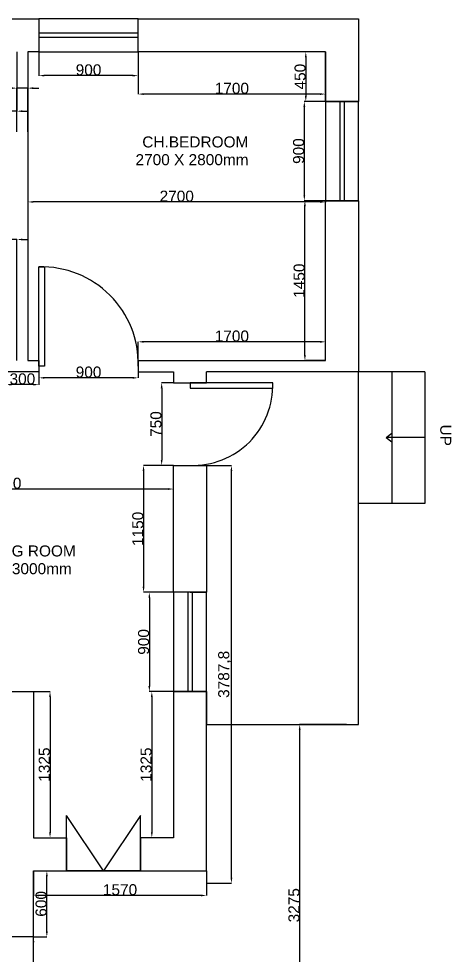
# Model space of a CAD drawing. Header units: millimetres. Extents: x 31576 to 52476, y 11068 to 27658.
# Drawn here: x 46642 to 50565, y 19167 to 27658 of the extents above; entities that cross this region are included whole.
import ezdxf

# ---------------------------------------------------------------- set-up
doc = ezdxf.new("R2010")
doc.units = ezdxf.units.MM
doc.layers.add('door', color=50, linetype='Continuous')
doc.layers.add('window', color=110, linetype='Continuous')
doc.styles.get("Standard").update_dxf_attribs({"font": 'arial.ttf'})
doc.dimstyles.new('ISO-25', dxfattribs={"dimtxt": 100, "dimasz": 50, "dimexe": 1.25, "dimexo": 0.625, "dimtad": 1, "dimdec": 1, "dimtxsty": 'Standard', "dimcen": 2.5, "dimadec": 0, "dimazin": 0, "dimtfac": 1, "dimtdec": 1, "dimtmove": 0, "dimatfit": 3, "dimfxl": 1, "dimarcsym": 0})

# ---------------------------------------------------------------- blocks, each defined once
blk = doc.blocks.new('*D189')
at = {"color": 0, "lineweight": -2, "transparency": 16777216}
for p, q in [((46825.2, 27357.2), (46825.2, 27140.9)), ((47725.2, 27357.2), (47725.2, 27140.9)), ((47675.2, 27142.1), (46875.2, 27142.1))]:
    blk.add_line(p, q, dxfattribs=at)
at = {"color": 0, "transparency": 16777216}
for points in [[(46875.2, 27150.5), (46875.2, 27133.8), (46825.2, 27142.1)], [(47675.2, 27150.5), (47675.2, 27133.8), (47725.2, 27142.1)]]:
    blk.add_solid(points, dxfattribs=at)
at = {"layer": 'Defpoints', "color": 0, "transparency": 16777216}
for p in [(46825.2, 27357.9), (47725.2, 27357.9), (46825.2, 27142.1)]:
    blk.add_point(p, dxfattribs=at)
at = {"color": 0, "transparency": 16777216, "insert": (47275.2, 27193.8), "char_height": 100, "attachment_point": 5}
blk.add_mtext('900', dxfattribs=at)
blk = doc.blocks.new('*D191')
at = {"color": 0, "lineweight": -2, "transparency": 16777216}
for p, q in [((49424.5, 27357.9), (49244.7, 27357.9)), ((49246, 27307.9), (49246, 26957.9)), ((49424.5, 26907.9), (49244.7, 26907.9))]:
    blk.add_line(p, q, dxfattribs=at)
at = {"color": 0, "transparency": 16777216}
for points in [[(49237.6, 27307.9), (49254.3, 27307.9), (49246, 27357.9)], [(49237.6, 26957.9), (49254.3, 26957.9), (49246, 26907.9)]]:
    blk.add_solid(points, dxfattribs=at)
at = {"layer": 'Defpoints', "color": 0, "transparency": 16777216}
for p in [(49425.2, 27357.9), (49246, 26907.9), (49425.2, 26907.9)]:
    blk.add_point(p, dxfattribs=at)
at = {"color": 0, "transparency": 16777216, "insert": (49194.3, 27132.9), "char_height": 100, "attachment_point": 5, "rotation": 90}
blk.add_mtext('450', dxfattribs=at)
blk = doc.blocks.new('*D192')
at = {"color": 0, "lineweight": -2, "transparency": 16777216}
for p, q in [((49424.5, 26907.9), (49231.2, 26907.9)), ((49232.5, 26857.9), (49232.5, 26057.9)), ((49424.5, 26007.9), (49231.2, 26007.9))]:
    blk.add_line(p, q, dxfattribs=at)
at = {"color": 0, "transparency": 16777216}
for points in [[(49224.1, 26857.9), (49240.8, 26857.9), (49232.5, 26907.9)], [(49224.1, 26057.9), (49240.8, 26057.9), (49232.5, 26007.9)]]:
    blk.add_solid(points, dxfattribs=at)
at = {"layer": 'Defpoints', "color": 0, "transparency": 16777216}
for p in [(49425.2, 26907.9), (49232.5, 26007.9), (49425.2, 26007.9)]:
    blk.add_point(p, dxfattribs=at)
at = {"color": 0, "transparency": 16777216, "insert": (49180.8, 26457.9), "char_height": 100, "attachment_point": 5, "rotation": 90}
blk.add_mtext('900', dxfattribs=at)
blk = doc.blocks.new('*D193')
at = {"color": 0, "lineweight": -2, "transparency": 16777216}
for p, q in [((49424.5, 26007.9), (49236.4, 26007.9)), ((49237.7, 24607.9), (49237.7, 25957.9)), ((49424.5, 24557.9), (49236.4, 24557.9))]:
    blk.add_line(p, q, dxfattribs=at)
at = {"color": 0, "transparency": 16777216}
for points in [[(49229.3, 25957.9), (49246, 25957.9), (49237.7, 26007.9)], [(49229.3, 24607.9), (49246, 24607.9), (49237.7, 24557.9)]]:
    blk.add_solid(points, dxfattribs=at)
at = {"layer": 'Defpoints', "color": 0, "transparency": 16777216}
for p in [(49237.7, 26007.9), (49425.2, 26007.9), (49425.2, 24557.9)]:
    blk.add_point(p, dxfattribs=at)
at = {"color": 0, "transparency": 16777216, "insert": (49186, 25282.9), "char_height": 100, "attachment_point": 5, "rotation": 90}
blk.add_mtext('1450', dxfattribs=at)
blk = doc.blocks.new('*D194')
at = {"color": 0, "lineweight": -2, "transparency": 16777216}
for p, q in [((47725.2, 27357.2), (47725.2, 26973.5)), ((49425.2, 27357.2), (49425.2, 26973.5)), ((49375.2, 26974.7), (47775.2, 26974.7))]:
    blk.add_line(p, q, dxfattribs=at)
at = {"color": 0, "transparency": 16777216}
for points in [[(47775.2, 26983.1), (47775.2, 26966.4), (47725.2, 26974.7)], [(49375.2, 26983.1), (49375.2, 26966.4), (49425.2, 26974.7)]]:
    blk.add_solid(points, dxfattribs=at)
at = {"layer": 'Defpoints', "color": 0, "transparency": 16777216}
for p in [(47725.2, 27357.9), (49425.2, 27357.9), (47725.2, 26974.7)]:
    blk.add_point(p, dxfattribs=at)
at = {"color": 0, "transparency": 16777216, "insert": (48575.2, 27026.4), "char_height": 100, "attachment_point": 5}
blk.add_mtext('1700', dxfattribs=at)
blk = doc.blocks.new('*D195')
at = {"color": 0, "lineweight": -2, "transparency": 16777216}
for p, q in [((47725.2, 24558.5), (47725.2, 24729.9)), ((49375.2, 24728.6), (47775.2, 24728.6)), ((49425.2, 24558.5), (49425.2, 24729.9))]:
    blk.add_line(p, q, dxfattribs=at)
at = {"color": 0, "transparency": 16777216}
for points in [[(47775.2, 24736.9), (47775.2, 24720.3), (47725.2, 24728.6)], [(49375.2, 24736.9), (49375.2, 24720.3), (49425.2, 24728.6)]]:
    blk.add_solid(points, dxfattribs=at)
at = {"layer": 'Defpoints', "color": 0, "transparency": 16777216}
for p in [(47725.2, 24728.6), (47725.2, 24557.9), (49425.2, 24557.9)]:
    blk.add_point(p, dxfattribs=at)
at = {"color": 0, "transparency": 16777216, "insert": (48575.2, 24780.3), "char_height": 100, "attachment_point": 5}
blk.add_mtext('1700', dxfattribs=at)
blk = doc.blocks.new('*D196')
at = {"color": 0, "lineweight": -2, "transparency": 16777216}
for p, q in [((46725.2, 26007.2), (46725.2, 25995.4)), ((49375.2, 25996.7), (46775.2, 25996.7)), ((49425.2, 26007.2), (49425.2, 25995.4))]:
    blk.add_line(p, q, dxfattribs=at)
at = {"color": 0, "transparency": 16777216}
for points in [[(46775.2, 26005), (46775.2, 25988.4), (46725.2, 25996.7)], [(49375.2, 26005), (49375.2, 25988.4), (49425.2, 25996.7)]]:
    blk.add_solid(points, dxfattribs=at)
at = {"layer": 'Defpoints', "color": 0, "transparency": 16777216}
for p in [(46725.2, 26007.9), (46725.2, 25996.7), (49425.2, 26007.9)]:
    blk.add_point(p, dxfattribs=at)
at = {"color": 0, "transparency": 16777216, "insert": (48075.2, 26048.4), "char_height": 100, "attachment_point": 5}
blk.add_mtext('2700', dxfattribs=at)
blk = doc.blocks.new('*D198')
at = {"color": 0, "lineweight": -2, "transparency": 16777216}
for p, q in [((46575.2, 27028.7), (46312.7, 27028.7)), ((46625.2, 26631.4), (46625.2, 27030)), ((46725.2, 27028.7), (46625.2, 27028.7)), ((46725.2, 26631.4), (46725.2, 27030)), ((46775.2, 27028.7), (46825.2, 27028.7))]:
    blk.add_line(p, q, dxfattribs=at)
at = {"color": 0, "transparency": 16777216}
for points in [[(46575.2, 27037), (46575.2, 27020.4), (46625.2, 27028.7)], [(46775.2, 27037), (46775.2, 27020.4), (46725.2, 27028.7)]]:
    blk.add_solid(points, dxfattribs=at)
at = {"layer": 'Defpoints', "color": 0, "transparency": 16777216}
for p in [(46625.2, 27028.7), (46625.2, 26630.7), (46725.2, 26630.7)]:
    blk.add_point(p, dxfattribs=at)
at = {"color": 0, "transparency": 16777216, "insert": (46419, 27080.4), "char_height": 100, "attachment_point": 5}
blk.add_mtext('100', dxfattribs=at)
blk = doc.blocks.new('*D199')
at = {"color": 0, "lineweight": -2, "transparency": 16777216}
for p, q in [((46525.2, 27357.2), (46525.2, 26818.4)), ((46625.2, 27357.2), (46625.2, 26818.4)), ((46475.2, 26819.6), (46212.7, 26819.6)), ((46625.2, 26819.6), (46525.2, 26819.6)), ((46675.2, 26819.6), (46725.2, 26819.6))]:
    blk.add_line(p, q, dxfattribs=at)
at = {"color": 0, "transparency": 16777216}
for points in [[(46475.2, 26827.9), (46475.2, 26811.3), (46525.2, 26819.6)], [(46675.2, 26827.9), (46675.2, 26811.3), (46625.2, 26819.6)]]:
    blk.add_solid(points, dxfattribs=at)
at = {"layer": 'Defpoints', "color": 0, "transparency": 16777216}
for p in [(46525.2, 27357.9), (46625.2, 27357.9), (46525.2, 26819.6)]:
    blk.add_point(p, dxfattribs=at)
at = {"color": 0, "transparency": 16777216, "insert": (46319, 26871.3), "char_height": 100, "attachment_point": 5}
blk.add_mtext('100', dxfattribs=at)
blk = doc.blocks.new('*D202')
at = {"color": 0, "lineweight": -2, "transparency": 16777216}
for p, q in [((46825.2, 24557.2), (46825.2, 24400.9)), ((47725.2, 24557.2), (47725.2, 24400.9)), ((47675.2, 24402.1), (46875.2, 24402.1))]:
    blk.add_line(p, q, dxfattribs=at)
at = {"color": 0, "transparency": 16777216}
for points in [[(46875.2, 24410.4), (46875.2, 24393.8), (46825.2, 24402.1)], [(47675.2, 24410.4), (47675.2, 24393.8), (47725.2, 24402.1)]]:
    blk.add_solid(points, dxfattribs=at)
at = {"layer": 'Defpoints', "color": 0, "transparency": 16777216}
for p in [(46825.2, 24557.9), (47725.2, 24557.9), (46825.2, 24402.1)]:
    blk.add_point(p, dxfattribs=at)
at = {"color": 0, "transparency": 16777216, "insert": (47275.2, 24453.8), "char_height": 100, "attachment_point": 5}
blk.add_mtext('900', dxfattribs=at)
blk = doc.blocks.new('*D204')
at = {"color": 0, "lineweight": -2, "transparency": 16777216}
for p, q in [((46475.2, 25656.3), (46212.7, 25656.3)), ((46525.2, 24558.5), (46525.2, 25657.6)), ((46625.2, 25656.3), (46525.2, 25656.3)), ((46625.2, 24558.5), (46625.2, 25657.6)), ((46675.2, 25656.3), (46725.2, 25656.3))]:
    blk.add_line(p, q, dxfattribs=at)
at = {"color": 0, "transparency": 16777216}
for points in [[(46475.2, 25664.7), (46475.2, 25648), (46525.2, 25656.3)], [(46675.2, 25664.7), (46675.2, 25648), (46625.2, 25656.3)]]:
    blk.add_solid(points, dxfattribs=at)
at = {"layer": 'Defpoints', "color": 0, "transparency": 16777216}
for p in [(46525.2, 25656.3), (46525.2, 24557.9), (46625.2, 24557.9)]:
    blk.add_point(p, dxfattribs=at)
at = {"color": 0, "transparency": 16777216, "insert": (46319, 25708), "char_height": 100, "attachment_point": 5}
blk.add_mtext('100', dxfattribs=at)
blk = doc.blocks.new('*D205')
at = {"color": 0, "lineweight": -2, "transparency": 16777216}
for p, q in [((46525.2, 24457.2), (46525.2, 24339.2)), ((46825.2, 24457.2), (46825.2, 24339.2)), ((46775.2, 24340.4), (46575.2, 24340.4))]:
    blk.add_line(p, q, dxfattribs=at)
at = {"color": 0, "transparency": 16777216}
for points in [[(46575.2, 24348.8), (46575.2, 24332.1), (46525.2, 24340.4)], [(46775.2, 24348.8), (46775.2, 24332.1), (46825.2, 24340.4)]]:
    blk.add_solid(points, dxfattribs=at)
at = {"layer": 'Defpoints', "color": 0, "transparency": 16777216}
for p in [(46525.2, 24457.9), (46825.2, 24457.9), (46525.2, 24340.4)]:
    blk.add_point(p, dxfattribs=at)
at = {"color": 0, "transparency": 16777216, "insert": (46675.2, 24392.1), "char_height": 100, "attachment_point": 5}
blk.add_mtext('300', dxfattribs=at)
blk = doc.blocks.new('*D207')
at = {"color": 0, "lineweight": -2, "transparency": 16777216}
for p, q in [((48045.3, 24357.9), (47937.2, 24357.9)), ((47938.5, 24307.9), (47938.5, 23657.9)), ((48045.3, 23607.9), (47937.2, 23607.9))]:
    blk.add_line(p, q, dxfattribs=at)
at = {"color": 0, "transparency": 16777216}
for points in [[(47930.1, 24307.9), (47946.8, 24307.9), (47938.5, 24357.9)], [(47930.1, 23657.9), (47946.8, 23657.9), (47938.5, 23607.9)]]:
    blk.add_solid(points, dxfattribs=at)
at = {"layer": 'Defpoints', "color": 0, "transparency": 16777216}
for p in [(48045.9, 24357.9), (47938.5, 23607.9), (48045.9, 23607.9)]:
    blk.add_point(p, dxfattribs=at)
at = {"color": 0, "transparency": 16777216, "insert": (47886.8, 23982.9), "char_height": 100, "attachment_point": 5, "rotation": 90}
blk.add_mtext('750', dxfattribs=at)
blk = doc.blocks.new('*D208')
at = {"color": 0, "lineweight": -2, "transparency": 16777216}
for p, q in [((48045.3, 22457.9), (47825.4, 22457.9)), ((47826.7, 22407.9), (47826.7, 21607.9)), ((48045.3, 21557.9), (47825.4, 21557.9))]:
    blk.add_line(p, q, dxfattribs=at)
at = {"color": 0, "transparency": 16777216}
for points in [[(47818.3, 22407.9), (47835, 22407.9), (47826.7, 22457.9)], [(47818.3, 21607.9), (47835, 21607.9), (47826.7, 21557.9)]]:
    blk.add_solid(points, dxfattribs=at)
at = {"layer": 'Defpoints', "color": 0, "transparency": 16777216}
for p in [(48045.9, 22457.9), (47826.7, 21557.9), (48045.9, 21557.9)]:
    blk.add_point(p, dxfattribs=at)
at = {"color": 0, "transparency": 16777216, "insert": (47775, 22007.9), "char_height": 100, "attachment_point": 5, "rotation": 90}
blk.add_mtext('900', dxfattribs=at)
blk = doc.blocks.new('*D209')
at = {"color": 0, "lineweight": -2, "transparency": 16777216}
for p, q in [((48045.3, 23607.9), (47772.9, 23607.9)), ((47774.2, 23557.9), (47774.2, 22507.9)), ((48045.3, 22457.9), (47772.9, 22457.9))]:
    blk.add_line(p, q, dxfattribs=at)
at = {"color": 0, "transparency": 16777216}
for points in [[(47765.9, 23557.9), (47782.5, 23557.9), (47774.2, 23607.9)], [(47765.9, 22507.9), (47782.5, 22507.9), (47774.2, 22457.9)]]:
    blk.add_solid(points, dxfattribs=at)
at = {"layer": 'Defpoints', "color": 0, "transparency": 16777216}
for p in [(48045.9, 23607.9), (47774.2, 22457.9), (48045.9, 22457.9)]:
    blk.add_point(p, dxfattribs=at)
at = {"color": 0, "transparency": 16777216, "insert": (47722.5, 23032.9), "char_height": 100, "attachment_point": 5, "rotation": 90}
blk.add_mtext('1150', dxfattribs=at)
blk = doc.blocks.new('*D210')
at = {"color": 0, "lineweight": -2, "transparency": 16777216}
for p, q in [((48045.3, 21557.9), (47847.9, 21557.9)), ((47849.2, 21507.9), (47849.2, 20282.9)), ((48045.3, 20232.9), (47847.9, 20232.9))]:
    blk.add_line(p, q, dxfattribs=at)
at = {"color": 0, "transparency": 16777216}
for points in [[(47840.8, 21507.9), (47857.5, 21507.9), (47849.2, 21557.9)], [(47840.8, 20282.9), (47857.5, 20282.9), (47849.2, 20232.9)]]:
    blk.add_solid(points, dxfattribs=at)
at = {"layer": 'Defpoints', "color": 0, "transparency": 16777216}
for p in [(48045.9, 21557.9), (47849.2, 20232.9), (48045.9, 20232.9)]:
    blk.add_point(p, dxfattribs=at)
at = {"color": 0, "transparency": 16777216, "insert": (47797.4, 20895.4), "char_height": 100, "attachment_point": 5, "rotation": 90}
blk.add_mtext('1325', dxfattribs=at)
blk = doc.blocks.new('*D211')
at = {"color": 0, "lineweight": -2, "transparency": 16777216}
for p, q in [((46776.5, 21557.9), (46927.1, 21557.9)), ((46925.9, 21507.9), (46925.9, 20282.9)), ((46776.5, 20232.9), (46927.1, 20232.9))]:
    blk.add_line(p, q, dxfattribs=at)
at = {"color": 0, "transparency": 16777216}
for points in [[(46917.5, 21507.9), (46934.2, 21507.9), (46925.9, 21557.9)], [(46917.5, 20282.9), (46934.2, 20282.9), (46925.9, 20232.9)]]:
    blk.add_solid(points, dxfattribs=at)
at = {"layer": 'Defpoints', "color": 0, "transparency": 16777216}
for p in [(46775.9, 21557.9), (46775.9, 20232.9), (46925.9, 20232.9)]:
    blk.add_point(p, dxfattribs=at)
at = {"color": 0, "transparency": 16777216, "insert": (46874.2, 20895.4), "char_height": 100, "attachment_point": 5, "rotation": 90}
blk.add_mtext('1325', dxfattribs=at)
blk = doc.blocks.new('*D213')
at = {"color": 0, "lineweight": -2, "transparency": 16777216}
for p, q in [((44975.9, 23155.1), (44975.9, 23395.5)), ((47995.9, 23394.2), (45025.9, 23394.2)), ((48045.9, 23155.1), (48045.9, 23395.5))]:
    blk.add_line(p, q, dxfattribs=at)
at = {"color": 0, "transparency": 16777216}
for points in [[(45025.9, 23402.5), (45025.9, 23385.9), (44975.9, 23394.2)], [(47995.9, 23402.5), (47995.9, 23385.9), (48045.9, 23394.2)]]:
    blk.add_solid(points, dxfattribs=at)
at = {"layer": 'Defpoints', "color": 0, "transparency": 16777216}
for p in [(44975.9, 23394.2), (44975.9, 23154.5), (48045.9, 23154.5)]:
    blk.add_point(p, dxfattribs=at)
at = {"color": 0, "transparency": 16777216, "insert": (46510.9, 23445.9), "char_height": 100, "attachment_point": 5}
blk.add_mtext('3070', dxfattribs=at)
blk = doc.blocks.new('*D216')
at = {"color": 0, "lineweight": -2, "transparency": 16777216}
for p, q in [((46775.9, 19932.2), (46775.9, 19707.8)), ((48345.9, 19932.2), (48345.9, 19707.8)), ((48295.9, 19709.1), (46825.9, 19709.1))]:
    blk.add_line(p, q, dxfattribs=at)
at = {"color": 0, "transparency": 16777216}
for points in [[(46825.9, 19717.4), (46825.9, 19700.8), (46775.9, 19709.1)], [(48295.9, 19717.4), (48295.9, 19700.8), (48345.9, 19709.1)]]:
    blk.add_solid(points, dxfattribs=at)
at = {"layer": 'Defpoints', "color": 0, "transparency": 16777216}
for p in [(46775.9, 19932.9), (48345.9, 19932.9), (46775.9, 19709.1)]:
    blk.add_point(p, dxfattribs=at)
at = {"color": 0, "transparency": 16777216, "insert": (47560.9, 19760.8), "char_height": 100, "attachment_point": 5}
blk.add_mtext('1570', dxfattribs=at)
blk = doc.blocks.new('*D217')
at = {"color": 0, "lineweight": -2, "transparency": 16777216}
for p, q in [((46775.3, 19332.9), (46774.6, 19332.9)), ((46775.9, 18032.9), (46775.9, 19282.9)), ((46775.3, 17982.9), (46774.6, 17982.9))]:
    blk.add_line(p, q, dxfattribs=at)
at = {"color": 0, "transparency": 16777216}
for points in [[(46767.5, 19282.9), (46784.2, 19282.9), (46775.9, 19332.9)], [(46767.5, 18032.9), (46784.2, 18032.9), (46775.9, 17982.9)]]:
    blk.add_solid(points, dxfattribs=at)
at = {"layer": 'Defpoints', "color": 0, "transparency": 16777216}
for p in [(46775.9, 19332.9), (46775.9, 19332.9), (46775.9, 17982.9)]:
    blk.add_point(p, dxfattribs=at)
at = {"color": 0, "transparency": 16777216, "insert": (46724.2, 18657.9), "char_height": 100, "attachment_point": 5, "rotation": 90}
blk.add_mtext('1350', dxfattribs=at)
blk = doc.blocks.new('*D218')
at = {"color": 0, "lineweight": -2, "transparency": 16777216}
for p, q in [((49614.7, 21257.9), (49189.2, 21257.9)), ((49190.5, 18032.9), (49190.5, 21207.9)), ((49614.7, 17982.9), (49189.2, 17982.9))]:
    blk.add_line(p, q, dxfattribs=at)
at = {"color": 0, "transparency": 16777216}
for points in [[(49182.1, 21207.9), (49198.8, 21207.9), (49190.5, 21257.9)], [(49182.1, 18032.9), (49198.8, 18032.9), (49190.5, 17982.9)]]:
    blk.add_solid(points, dxfattribs=at)
at = {"layer": 'Defpoints', "color": 0, "transparency": 16777216}
for p in [(49190.5, 21257.9), (49615.3, 21257.9), (49615.3, 17982.9)]:
    blk.add_point(p, dxfattribs=at)
at = {"color": 0, "transparency": 16777216, "insert": (49138.8, 19620.4), "char_height": 100, "attachment_point": 5, "rotation": 90}
blk.add_mtext('3275', dxfattribs=at)
blk = doc.blocks.new('*D219')
at = {"color": 0, "lineweight": -2, "transparency": 16777216}
for p, q in [((48346.5, 23607.9), (48572.4, 23607.9)), ((48571.1, 19870), (48571.1, 23557.9)), ((48346.5, 19820), (48572.4, 19820))]:
    blk.add_line(p, q, dxfattribs=at)
at = {"color": 0, "transparency": 16777216}
for points in [[(48562.8, 23557.9), (48579.4, 23557.9), (48571.1, 23607.9)], [(48562.8, 19870), (48579.4, 19870), (48571.1, 19820)]]:
    blk.add_solid(points, dxfattribs=at)
at = {"layer": 'Defpoints', "color": 0, "transparency": 16777216}
for p in [(48345.9, 23607.9), (48571.1, 23607.9), (48345.9, 19820)]:
    blk.add_point(p, dxfattribs=at)
at = {"color": 0, "transparency": 16777216, "insert": (48510.4, 21714), "char_height": 100, "attachment_point": 5, "rotation": 90}
blk.add_mtext('3787,8', dxfattribs=at)
blk = doc.blocks.new('*D239')
at = {"color": 0, "lineweight": -2, "transparency": 16777216}
for p, q in [((46775.3, 19932.9), (46898.2, 19932.9)), ((46897, 19382.9), (46897, 19882.9)), ((46775.3, 19332.9), (46898.2, 19332.9))]:
    blk.add_line(p, q, dxfattribs=at)
at = {"color": 0, "transparency": 16777216}
for points in [[(46888.6, 19882.9), (46905.3, 19882.9), (46897, 19932.9)], [(46888.6, 19382.9), (46905.3, 19382.9), (46897, 19332.9)]]:
    blk.add_solid(points, dxfattribs=at)
at = {"layer": 'Defpoints', "color": 0, "transparency": 16777216}
for p in [(46774.6, 19932.9), (46897, 19932.9), (46774.6, 19332.9)]:
    blk.add_point(p, dxfattribs=at)
at = {"color": 0, "transparency": 16777216, "insert": (46845.3, 19632.9), "char_height": 100, "attachment_point": 5, "rotation": 90}
blk.add_mtext('600', dxfattribs=at)

msp = doc.modelspace()

# ---------------------------------------------------------------- linework, layer by layer
for p, q in [((46525.17, 27657.87), (46825.17, 27657.87)), ((46825.17, 27657.87), (46825.17, 27357.87)), ((47725.17, 27507.87), (47725.17, 27657.87)), ((47725.17, 27657.87), (49325.17, 27657.87)), ((49325.17, 27657.87), (49625.17, 27657.87)), ((49625.17, 27657.87), (49725.17, 27657.87)), ((49725.17, 27657.87), (49725.17, 27357.87)), ((47725.17, 27357.87), (47725.17, 27507.87)), ((46825.17, 27357.87), (46725.17, 27357.87)), ((46725.17, 27357.87), (46725.17, 24557.87)), ((49425.17, 27357.87), (47725.17, 27357.87)), ((49425.17, 26907.87), (49425.17, 27357.87)), ((49425.17, 27357.87), (49425.17, 26907.87)), ((49725.17, 27357.87), (49725.17, 26907.87)), ((49425.17, 26907.87), (49725.17, 26907.87)), ((49425.17, 24557.87), (49425.17, 26007.87)), ((49725.17, 26007.87), (49425.17, 26007.87)), ((49725.17, 26007.87), (49725.17, 24557.87)), ((46725.17, 24557.87), (46825.17, 24557.87)), ((46825.17, 24557.87), (46825.17, 24457.87)), ((47725.17, 24507.87), (47725.17, 24557.87)), ((47725.17, 24557.87), (49425.17, 24557.87)), ((49725.17, 24557.87), (49725.17, 24457.87)), ((46825.17, 24457.87), (46525.17, 24457.87)), ((47725.17, 24507.87), (47725.17, 24457.87)), ((47725.17, 24457.87), (48045.88, 24457.87)), ((48045.88, 24457.87), (48045.88, 24357.87)), ((48345.88, 24357.87), (48345.88, 24457.87)), ((49725.17, 24457.87), (48345.88, 24457.87)), ((49725.17, 21257.87), (49725.17, 24457.87)), ((50325.17, 24457.87), (49725.17, 24457.87)), ((50025.17, 24457.87), (50025.17, 23263.69)), ((50325.17, 24457.87), (50325.17, 23263.69)), ((48045.88, 24357.87), (48195.88, 24357.87)), ((48195.88, 24357.87), (48345.88, 24357.87)), ((49973.64, 23860.78), (50025.17, 23901.84)), ((50325.17, 23860.78), (49973.64, 23860.78)), ((49973.64, 23860.78), (50025.17, 23820.69)), ((48045.88, 22457.87), (48045.88, 23607.87)), ((48045.88, 23607.87), (48345.88, 23607.87)), ((48345.88, 23607.87), (48345.88, 22457.87)), ((50325.17, 23263.69), (49725.17, 23263.69)), ((48345.88, 22457.87), (48045.88, 22457.87)), ((48195.88, 22457.87), (48345.88, 22457.87)), ((46475.88, 21557.87), (46775.88, 21557.87)), ((46775.88, 21557.87), (46775.88, 20232.87)), ((48345.88, 21557.87), (48045.88, 21557.87)), ((48045.88, 21557.87), (48045.88, 20232.87)), ((48345.88, 20232.87), (48345.88, 21557.87)), ((48345.88, 21557.87), (48345.88, 21257.87)), ((48345.88, 21257.87), (49725.17, 21257.87)), ((47075.88, 19932.87), (47075.88, 20432.87)), ((47410.88, 19932.87), (47075.88, 20432.87)), ((47745.88, 20432.87), (47410.88, 19932.87)), ((47745.88, 19932.87), (47745.88, 20432.87)), ((46775.88, 20232.87), (47075.88, 20232.87)), ((47075.88, 20232.87), (47075.88, 19932.87)), ((48045.88, 20232.87), (47745.88, 20232.87)), ((47745.88, 20232.87), (47745.88, 19932.87)), ((48345.88, 19932.87), (48345.88, 20232.87)), ((46775.88, 19332.87), (46775.88, 19932.87)), ((46775.88, 19932.87), (47745.88, 19932.87)), ((47745.88, 19932.87), (47075.88, 19932.87)), ((47745.88, 19932.87), (48345.88, 19932.87)), ((46775.88, 19332.87), (44400.88, 19332.87)), ((46775.88, 17982.87), (46775.88, 19332.87))]:
    msp.add_line(p, q)
at = {"layer": 'door'}
for points in [[(46825.17, 25407.87), (46875.17, 25407.87), (46875.17, 24507.87), (46825.17, 24507.87)], [(48945.88, 24307.87), (48945.88, 24357.87), (48195.88, 24357.87), (48195.88, 24307.87)]]:
    msp.add_lwpolyline(points, close=True, dxfattribs=at)
for centre, radius, start, end in [((46850.17, 24532.87), 875.36, 358.363423, 91.636577), ((48220.88, 24332.87), 725.43, 268.025066, 1.974934)]:
    msp.add_arc(centre, radius, start, end, dxfattribs=at)
at = {"layer": 'window'}
for p, q in [((47725.17, 27527.87), (46825.17, 27527.87)), ((47725.17, 27487.87), (46825.17, 27487.87)), ((49555.17, 26907.87), (49555.17, 26007.87)), ((49595.17, 26907.87), (49595.17, 26007.87)), ((48175.88, 22457.87), (48175.88, 21557.87)), ((48215.88, 22457.87), (48215.88, 21557.87))]:
    msp.add_line(p, q, dxfattribs=at)
for points in [[(47725.17, 27657.87), (46825.17, 27657.87), (46825.17, 27357.87), (47725.17, 27357.87)], [(49425.17, 26907.87), (49425.17, 26007.87), (49725.17, 26007.87), (49725.17, 26907.87)], [(48045.88, 22457.87), (48045.88, 21557.87), (48345.88, 21557.87), (48345.88, 22457.87)]]:
    msp.add_lwpolyline(points, close=True, dxfattribs=at)

# ---------------------------------------------------------------- texts
for s, p in [('CH.BEDROOM', (47762.71, 26490.76)), ('2700 X 2800mm', (47701.32, 26330.12)), (' LIVING ROOM', (46189.17, 22782.5)), ('3020 X 3000mm', (46098.31, 22621.86))]:
    msp.add_text(s, height=100).set_placement(p)
msp.add_text('UP', height=100, rotation=270).set_placement((50465.38, 23978.64))

# ---------------------------------------------------------------- dimensions: what is measured, and where the dimension line sits
for base, p1, p2, angle, picture, middle in [((46525.17, 26819.61), (46625.17, 27357.87), (46525.17, 27357.87), 180, '*D199', (46318.95, 26871.29)), ((46825.17, 27142.13), (47725.17, 27357.87), (46825.17, 27357.87), 180, '*D189', (47275.17, 27193.81)), ((47725.17, 26974.75), (49425.17, 27357.87), (47725.17, 27357.87), 180, '*D194', (48575.17, 27026.43)), ((49245.96, 26907.87), (49425.17, 27357.87), (49425.17, 26907.87), 90, '*D191', (49194.28, 27132.87)), ((46625.17, 27028.71), (46725.17, 26630.74), (46625.17, 26630.74), 180, '*D198', (46418.95, 27080.39)), ((49232.46, 26007.87), (49425.17, 26907.87), (49425.17, 26007.87), 90, '*D192', (49180.77, 26457.87)), ((46725.17, 25996.7), (49425.17, 26007.87), (46725.17, 26007.87), 180, '*D196', (48075.17, 26048.38)), ((49237.66, 26007.87), (49425.17, 24557.87), (49425.17, 26007.87), 90, '*D193', (49185.98, 25282.87)), ((46525.17, 25656.34), (46625.17, 24557.87), (46525.17, 24557.87), 180, '*D204', (46318.95, 25708.02)), ((47725.17, 24728.61), (49425.17, 24557.87), (47725.17, 24557.87), 180, '*D195', (48575.17, 24780.29)), ((46825.17, 24402.11), (47725.17, 24557.87), (46825.17, 24557.87), 180, '*D202', (47275.17, 24453.79)), ((46525.17, 24340.42), (46825.17, 24457.87), (46525.17, 24457.87), 180, '*D205', (46675.17, 24392.14)), ((47938.46, 23607.87), (48045.88, 24357.87), (48045.88, 23607.87), 90, '*D207', (47886.78, 23982.87)), ((47774.2, 22457.87), (48045.88, 23607.87), (48045.88, 22457.87), 90, '*D209', (47722.52, 23032.87)), ((48571.12, 23607.87), (48345.88, 19820.04), (48345.88, 23607.87), 90, '*D219', (48510.4, 21713.96)), ((44975.88, 23394.21), (48045.88, 23154.51), (44975.88, 23154.51), 180, '*D213', (46510.88, 23445.92)), ((47826.68, 21557.87), (48045.88, 22457.87), (48045.88, 21557.87), 90, '*D208', (47774.99, 22007.87)), ((46925.88, 20232.87), (46775.88, 21557.87), (46775.88, 20232.87), 90, '*D211', (46874.16, 20895.37)), ((47849.17, 20232.87), (48045.88, 21557.87), (48045.88, 20232.87), 90, '*D210', (47797.45, 20895.37)), ((49190.47, 21257.87), (49615.35, 17982.87), (49615.35, 21257.87), 90, '*D218', (49138.76, 19620.37)), ((46896.96, 19932.87), (46774.63, 19332.87), (46774.63, 19932.87), 90, '*D239', (46845.27, 19632.87)), ((46775.88, 19709.09), (48345.88, 19932.87), (46775.88, 19932.87), 180, '*D216', (47560.88, 19760.77)), ((46775.88, 19332.87), (46775.88, 17982.87), (46775.88, 19332.87), 90, '*D217', (46724.16, 18657.87))]:
    dim = msp.add_linear_dim(base=base, p1=p1, p2=p2, angle=angle, dimstyle='ISO-25')
    dim.commit()
    dim.dimension.update_dxf_attribs({"geometry": picture, "text_midpoint": middle})

doc.saveas('drawing.dxf')
